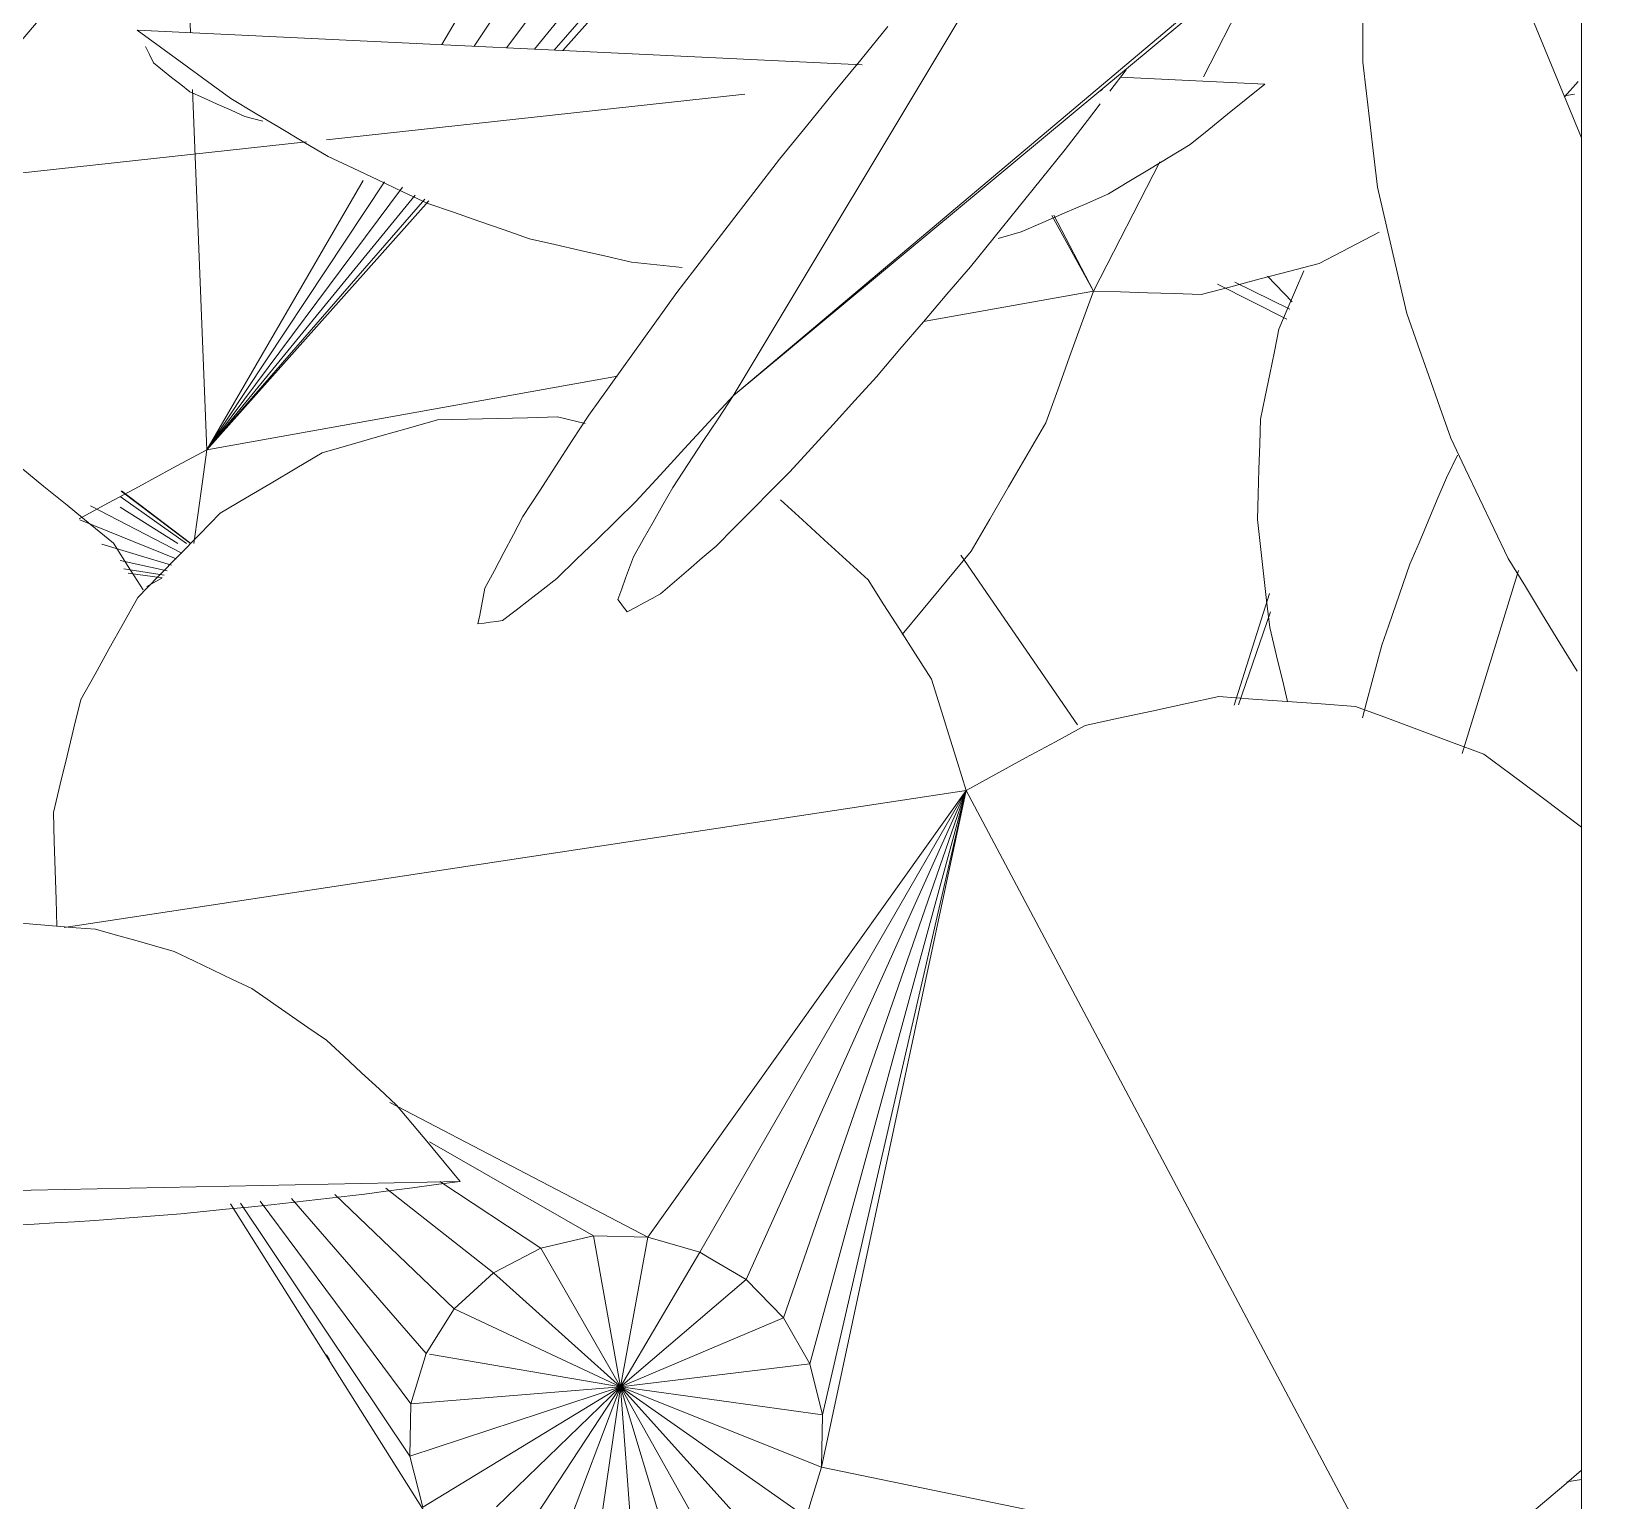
# Model space of a CAD drawing. Header units: metres. Extents: x -18.34 to -13.25, y -25.49 to -16.26.
# Drawn here: x -14.7527 to -14.6885, y -16.7276 to -16.6682 of the extents above; entities that cross this region are included whole.
import ezdxf

# ---------------------------------------------------------------- set-up
doc = ezdxf.new("R2010")
doc.units = ezdxf.units.M
for name, color, linetype, lineweight in [('Importações nas famílias', 7, 'Continuous', 5), ('Quadro estrutural', 7, 'Continuous', 5), ('Vegetação', 7, 'Continuous', 5)]:
    doc.layers.add(name, color=color, linetype=linetype, lineweight=lineweight)

# ---------------------------------------------------------------- blocks, each defined once
blk = doc.blocks.new('Planta_pergolado_12200 - plantas pergolado_skp_Component_17-V1580-Pavimento 02 - Executivo')
at = {"layer": 'Importações nas famílias', "color": 9}
blk.add_line((0.092835, 0.181789), (0.092863, 0.182348), dxfattribs=at)
blk = doc.blocks.new('Planta_pergolado_12200 - plantas pergolado_skp_Component_16-V1581-Pavimento 02 - Executivo')
blk.add_blockref('Planta_pergolado_12200 - plantas pergolado_skp_Component_17-V1580-Pavimento 02 - Executivo', (0, 0))
blk = doc.blocks.new('Planta_pergolado_12200 - plantas pergolado_skp_-V1590-Pavimento 02 - Executivo')
blk.add_blockref('Planta_pergolado_12200 - plantas pergolado_skp_Component_16-V1581-Pavimento 02 - Executivo', (0, 0))
blk = doc.blocks.new('Planta_pergolado_12200 - plantas pergolado_skp_-V1603-Pavimento 02 - Executivo')
at = {"rotation": 89.9999999999999}
blk.add_blockref('Planta_pergolado_12200 - plantas pergolado_skp_-V1590-Pavimento 02 - Executivo', (0.52797, 0.01573), dxfattribs=at)
blk = doc.blocks.new('Planta_pergolado_12200 - plantas pergolado_skp_Component_17-V1607-Pavimento 02 - Executivo')
at = {"layer": 'Importações nas famílias', "color": 9}
for p, q in [((0.081635, 0.22691), (0.080531, 0.229191)), ((0.079125, 0.224561), (0.079195, 0.227164)), ((0.079306, 0.227461), (0.079298, 0.224543)), ((0.079334, 0.227307), (0.079344, 0.224538)), ((0.078813, 0.224595), (0.078972, 0.226835)), ((0.078159, 0.22525), (0.078297, 0.22602)), ((0.078416, 0.224981), (0.078598, 0.226341)), ((0.093011, 0.203397), (0.090049, 0.20952)), ((0.093279, 0.202434), (0.08263, 0.203234)), ((0.082755, 0.20354), (0.093278, 0.202441)), ((0.079293, 0.180373), (0.093332, 0.202182)), ((0.078253, 0.197138), (0.076574, 0.180513)), ((0.078684, 0.197666), (0.076661, 0.180513)), ((0.07743, 0.196578), (0.076387, 0.180512)), ((0.062389, 0.195949), (0.061151, 0.195064)), ((0.076251, 0.195802), (0.076102, 0.18051)), ((0.059915, 0.193044), (0.063724, 0.195278)), ((0.074863, 0.194995), (0.075752, 0.180291)), ((0.066453, 0.194175), (0.058922, 0.191084)), ((0.059302, 0.191835), (0.0651, 0.194635)), ((0.058658, 0.190563), (0.068189, 0.193953)), ((0.067679, 0.193993), (0.05872, 0.190687)), ((0.060034, 0.183391), (0.057578, 0.184626)), ((0.076051, 0.175336), (0.067087, 0.179844)), ((0.075912, 0.177629), (0.076051, 0.175336)), ((0.076072, 0.17746), (0.076051, 0.175336)), ((0.076181, 0.177344), (0.076051, 0.175336)), ((0.076247, 0.177275), (0.076051, 0.175336)), ((0.076276, 0.177244), (0.076051, 0.175336)), ((0.076276, 0.177243), (0.076051, 0.175336)), ((0.076051, 0.175336), (0.076872, 0.176612)), ((0.079009, 0.172952), (0.07827, 0.173548))]:
    blk.add_line(p, q, dxfattribs=at)
at = {"layer": 'Importações nas famílias', "color": 9, "flags": 128}
for points in [[(0.087187, 0.234356), (0.08775, 0.234298), (0.088625, 0.234207), (0.0895, 0.234116)], [(0.0895, 0.234116), (0.090322, 0.233735), (0.091145, 0.233353), (0.091967, 0.232972), (0.092789, 0.232591)], [(0.092789, 0.232591), (0.093503, 0.231945), (0.094216, 0.231299), (0.09493, 0.230653), (0.095643, 0.230007)], [(0.095643, 0.230007), (0.096199, 0.22914), (0.096755, 0.228274), (0.097311, 0.227407), (0.097867, 0.226541)], [(0.097867, 0.226541), (0.098228, 0.225513), (0.098589, 0.224485), (0.098949, 0.223457), (0.09931, 0.222429)], [(0.09931, 0.222429), (0.099451, 0.221309), (0.099591, 0.220189), (0.099732, 0.21907), (0.099873, 0.21795)], [(0.099873, 0.21795), (0.099784, 0.216816), (0.099695, 0.215681), (0.099606, 0.214546), (0.099517, 0.213412)], [(0.099517, 0.213412), (0.099205, 0.212339), (0.098893, 0.211266), (0.098581, 0.210194), (0.098268, 0.209121)], [(0.098268, 0.209121), (0.097754, 0.208184), (0.097239, 0.207247)], [(0.097485, 0.194935), (0.097642, 0.194001), (0.097828, 0.192893), (0.098014, 0.191786), (0.0982, 0.190679)], [(0.0982, 0.190679), (0.098157, 0.189541), (0.098114, 0.188403), (0.098071, 0.187265), (0.098029, 0.186127)], [(0.098029, 0.186127), (0.09776, 0.185036), (0.097491, 0.183945), (0.097222, 0.182854), (0.096953, 0.181763)], [(0.096953, 0.181763), (0.096477, 0.180793), (0.096, 0.179823), (0.095524, 0.178854), (0.095048, 0.177884)], [(0.095048, 0.177884), (0.094396, 0.177101), (0.093744, 0.176319), (0.093093, 0.175536), (0.092441, 0.174753)], [(0.076051, 0.175336), (0.075711, 0.174106), (0.07537, 0.172876), (0.07503, 0.171646), (0.074689, 0.170416)], [(0.078269, 0.173548), (0.07753, 0.174144), (0.07679, 0.17474), (0.076051, 0.175336)], [(0.080684, 0.172303), (0.079846, 0.172627), (0.079009, 0.172952)], [(0.074689, 0.170416), (0.07409, 0.169359), (0.073492, 0.168301), (0.072893, 0.167244), (0.072294, 0.166186)], [(0.072294, 0.166186), (0.071488, 0.165391), (0.070683, 0.164596), (0.069877, 0.163802), (0.069071, 0.163007)], [(0.069071, 0.163007), (0.068127, 0.162543), (0.067183, 0.162079)]]:
    blk.add_lwpolyline(points, dxfattribs=at)
blk = doc.blocks.new('Planta_pergolado_12200 - plantas pergolado_skp_Component_16-V1608-Pavimento 02 - Executivo')
blk.add_blockref('Planta_pergolado_12200 - plantas pergolado_skp_Component_17-V1607-Pavimento 02 - Executivo', (0, 0))
blk = doc.blocks.new('Planta_pergolado_12200 - plantas pergolado_skp_Component_12-V1641-Pavimento 02 - Executivo')
at = {"layer": 'Importações nas famílias', "color": 9}
for p, q in [((0.140194, 0.155569), (0.122476, 0.142669)), ((0.135508, 0.155337), (0.136028, 0.155566)), ((0.115996, 0.144186), (0.115575, 0.143595)), ((0.116169, 0.138077), (0.112641, 0.135508))]:
    blk.add_line(p, q, dxfattribs=at)
at = {"layer": 'Importações nas famílias', "color": 9, "flags": 128}
for points in [[(0.136028, 0.155566), (0.136469, 0.155682), (0.136909, 0.155798), (0.137349, 0.155914), (0.137789, 0.15603)], [(0.137789, 0.15603), (0.138139, 0.15603), (0.138489, 0.156031), (0.138838, 0.156031), (0.139188, 0.156031)], [(0.139188, 0.156031), (0.13944, 0.155916), (0.139691, 0.1558)], [(0.136697, 0.155411), (0.135851, 0.155292), (0.135004, 0.155174), (0.134157, 0.155055), (0.13331, 0.154936)], [(0.140194, 0.155569), (0.13932, 0.15553), (0.138446, 0.15549), (0.137572, 0.155451), (0.136697, 0.155411)], [(0.13331, 0.154936), (0.1325, 0.15474), (0.131691, 0.154543), (0.130881, 0.154346), (0.130071, 0.154149)], [(0.130071, 0.154149), (0.129306, 0.153877), (0.128542, 0.153604), (0.127778, 0.153332), (0.127014, 0.153059)], [(0.127014, 0.153059), (0.126304, 0.152714), (0.125594, 0.152369), (0.124884, 0.152024), (0.124174, 0.151678)], [(0.124174, 0.151678), (0.123527, 0.151264), (0.122879, 0.15085)], [(0.115575, 0.143595), (0.11524, 0.142958), (0.114904, 0.142321), (0.114569, 0.141684), (0.114234, 0.141047)], [(0.114234, 0.141047), (0.113989, 0.140371), (0.113743, 0.139694), (0.113498, 0.139018), (0.113253, 0.138341)], [(0.113253, 0.138341), (0.1131, 0.137633), (0.112947, 0.136925), (0.112794, 0.136216), (0.112641, 0.135508)]]:
    blk.add_lwpolyline(points, dxfattribs=at)
blk = doc.blocks.new('Planta_pergolado_12200 - plantas pergolado_skp_Component_17-V1642-Pavimento 02 - Executivo')
at = {"layer": 'Importações nas famílias', "color": 9}
for p, q in [((0.130615, 0.164133), (0.122344, 0.154634)), ((0.130104, 0.15407), (0.130615, 0.164133)), ((0.130231, 0.154108), (0.130615, 0.164133)), ((0.130534, 0.154198), (0.130615, 0.164133)), ((0.130615, 0.164133), (0.137763, 0.155924)), ((0.132032, 0.154833), (0.130615, 0.164133)), ((0.131506, 0.154466), (0.130615, 0.164133)), ((0.130976, 0.154243), (0.130615, 0.164133)), ((0.138895, 0.154624), (0.142507, 0.150476)), ((0.133939, 0.142316), (0.132746, 0.150146)), ((0.13265, 0.142048), (0.131957, 0.149572)), ((0.13145, 0.141262), (0.131168, 0.148997)), ((0.129628, 0.138382), (0.130002, 0.148149)), ((0.130419, 0.140012), (0.130488, 0.148502)), ((0.116177, 0.147552), (0.112754, 0.143621)), ((0.129231, 0.136866), (0.129796, 0.147998)), ((0.112754, 0.143621), (0.113637, 0.139325)), ((0.115123, 0.142588), (0.112754, 0.143621)), ((0.112754, 0.143621), (0.115161, 0.142634)), ((0.114218, 0.136497), (0.115064, 0.132381)), ((0.105311, 0.129519), (0.105342, 0.130136))]:
    blk.add_line(p, q, dxfattribs=at)
at = {"layer": 'Importações nas famílias', "color": 9, "flags": 128}
for points in [[(0.130615, 0.164133), (0.131069, 0.165215), (0.131523, 0.166297), (0.131977, 0.167379), (0.13231, 0.168172)], [(0.129146, 0.166579), (0.129623, 0.165785), (0.130119, 0.164959), (0.130615, 0.164133)], [(0.110706, 0.152053), (0.110725, 0.153191), (0.110744, 0.15433), (0.11076, 0.155324)], [(0.111379, 0.147624), (0.111211, 0.148731), (0.111043, 0.149838), (0.110874, 0.150946), (0.110706, 0.152053)], [(0.112754, 0.143621), (0.11241, 0.144622), (0.112066, 0.145622), (0.111723, 0.146623), (0.111379, 0.147624)], [(0.110153, 0.14166), (0.110803, 0.14215), (0.111453, 0.14264), (0.112104, 0.143131), (0.112754, 0.143621)], [(0.107962, 0.138702), (0.108509, 0.139441), (0.109057, 0.140181), (0.109605, 0.14092), (0.110153, 0.14166)], [(0.107146, 0.136825), (0.107554, 0.137763), (0.107962, 0.138702)]]:
    blk.add_lwpolyline(points, dxfattribs=at)
blk = doc.blocks.new('Planta_pergolado_12200 - plantas pergolado_skp_Component_16-V1643-Pavimento 02 - Executivo')
for name in ['Planta_pergolado_12200 - plantas pergolado_skp_Component_17-V1642-Pavimento 02 - Executivo', 'Planta_pergolado_12200 - plantas pergolado_skp_Component_12-V1641-Pavimento 02 - Executivo']:
    blk.add_blockref(name, (0, 0))
blk = doc.blocks.new('Planta_pergolado_12200 - plantas pergolado_skp_Component_12-V1644-Pavimento 02 - Executivo')
at = {"layer": 'Importações nas famílias', "color": 9}
blk.add_line((0.104166, 0.130784), (0.111209, 0.126916), dxfattribs=at)
at = {"layer": 'Importações nas famílias', "color": 9, "flags": 128}
for points in [[(0.097936, 0.14207), (0.096995, 0.142407), (0.096055, 0.142744), (0.095115, 0.143081), (0.094175, 0.143418)], [(0.101555, 0.140324), (0.10065, 0.140761), (0.099745, 0.141197), (0.09884, 0.141634), (0.097936, 0.14207)], [(0.104948, 0.138219), (0.1041, 0.138746), (0.103251, 0.139272), (0.102403, 0.139798), (0.101555, 0.140324)], [(0.108035, 0.135806), (0.107263, 0.136409), (0.106491, 0.137013), (0.105719, 0.137616), (0.104948, 0.138219)], [(0.110743, 0.13314), (0.110066, 0.133807), (0.109389, 0.134473), (0.108712, 0.13514), (0.108035, 0.135806)], [(0.113009, 0.130285), (0.112442, 0.130999), (0.111876, 0.131713), (0.111309, 0.132427), (0.110743, 0.13314)], [(0.11353, 0.129408), (0.113452, 0.129541), (0.113009, 0.130285)]]:
    blk.add_lwpolyline(points, dxfattribs=at)
blk = doc.blocks.new('Planta_pergolado_12200 - plantas pergolado_skp_Component_17-V1645-Pavimento 02 - Executivo')
at = {"layer": 'Importações nas famílias', "color": 9}
for p, q in [((0.114786, 0.130871), (0.11925, 0.152901)), ((0.114979, 0.131085), (0.11925, 0.152901)), ((0.119205, 0.15267), (0.11925, 0.152901)), ((0.11925, 0.152901), (0.12208, 0.13239)), ((0.116168, 0.137791), (0.116148, 0.138607)), ((0.116356, 0.138712), (0.116372, 0.13879))]:
    blk.add_line(p, q, dxfattribs=at)
at = {"layer": 'Importações nas famílias', "color": 9, "flags": 128}
for points in [[(0.120418, 0.162558), (0.120548, 0.162694), (0.120677, 0.16283), (0.120806, 0.162967), (0.120936, 0.163103)], [(0.120936, 0.163103), (0.121064, 0.16286), (0.121192, 0.162617), (0.121319, 0.162374), (0.121447, 0.162131)], [(0.119938, 0.160543), (0.120058, 0.161047), (0.120178, 0.16155), (0.120298, 0.162054), (0.120418, 0.162558)], [(0.121447, 0.162131), (0.121563, 0.16153), (0.121678, 0.160928), (0.121793, 0.160327), (0.121909, 0.159725)], [(0.119537, 0.157229), (0.119638, 0.158058), (0.119738, 0.158886), (0.119838, 0.159714), (0.119938, 0.160543)], [(0.117208, 0.158935), (0.117319, 0.159201), (0.11743, 0.159466), (0.117541, 0.159732), (0.117652, 0.159998)], [(0.117652, 0.159998), (0.117766, 0.159968), (0.11788, 0.159938), (0.117994, 0.159909), (0.118108, 0.159879)], [(0.118108, 0.159879), (0.118218, 0.159555), (0.118327, 0.159232), (0.118437, 0.158909), (0.118546, 0.158585)], [(0.121909, 0.159725), (0.122002, 0.158817), (0.122095, 0.157908), (0.122188, 0.157), (0.122281, 0.156091)], [(0.116806, 0.156761), (0.116907, 0.157305), (0.117007, 0.157848), (0.117107, 0.158391), (0.117208, 0.158935)], [(0.118546, 0.158585), (0.118643, 0.15799), (0.118741, 0.157395), (0.118838, 0.1568), (0.118935, 0.156205)], [(0.11925, 0.152901), (0.119322, 0.153983), (0.119393, 0.155065), (0.119465, 0.156147), (0.119537, 0.157229)], [(0.116475, 0.153626), (0.116558, 0.15441), (0.116641, 0.155194), (0.116724, 0.155977), (0.116806, 0.156761)], [(0.118935, 0.156205), (0.119014, 0.155379), (0.119092, 0.154553), (0.119171, 0.153727), (0.11925, 0.152901)], [(0.122281, 0.156091), (0.122343, 0.154953), (0.122406, 0.153815), (0.122469, 0.152678), (0.122531, 0.15154)], [(0.116237, 0.149742), (0.116296, 0.150713), (0.116356, 0.151684), (0.116416, 0.152655), (0.116475, 0.153626)], [(0.122531, 0.15154), (0.122558, 0.150269), (0.122585, 0.148999), (0.122612, 0.147729), (0.122639, 0.146459)], [(0.116107, 0.145375), (0.116139, 0.146467), (0.116172, 0.147559), (0.116204, 0.14865), (0.116237, 0.149742)], [(0.122639, 0.146459), (0.122628, 0.145165), (0.122617, 0.143872), (0.122606, 0.142578), (0.122596, 0.141284)], [(0.116095, 0.140822), (0.116098, 0.14196), (0.116101, 0.143098), (0.116104, 0.144237), (0.116107, 0.145375)], [(0.116137, 0.139083), (0.116122, 0.139714), (0.116095, 0.140822)]]:
    blk.add_lwpolyline(points, dxfattribs=at)
blk = doc.blocks.new('Planta_pergolado_12200 - plantas pergolado_skp_Component_16-V1646-Pavimento 02 - Executivo')
for name in ['Planta_pergolado_12200 - plantas pergolado_skp_Component_17-V1645-Pavimento 02 - Executivo', 'Planta_pergolado_12200 - plantas pergolado_skp_Component_12-V1644-Pavimento 02 - Executivo']:
    blk.add_blockref(name, (0, 0))
blk = doc.blocks.new('Planta_pergolado_12200 - plantas pergolado_skp_-V1668-Pavimento 02 - Executivo')
for name in ['Planta_pergolado_12200 - plantas pergolado_skp_Component_16-V1643-Pavimento 02 - Executivo', 'Planta_pergolado_12200 - plantas pergolado_skp_Component_16-V1646-Pavimento 02 - Executivo']:
    blk.add_blockref(name, (0, 0))
blk = doc.blocks.new('Planta_pergolado_12200 - plantas pergolado_skp_-V1669-Pavimento 02 - Executivo')
at = {"layer": 'Importações nas famílias', "color": 9}
for p, q in [((0.083393, 0.154096), (0.083393, 0.169702)), ((0.083393, 0.137394), (0.083393, 0.153334))]:
    blk.add_line(p, q, dxfattribs=at)
blk.add_blockref('Planta_pergolado_12200 - plantas pergolado_skp_Component_16-V1608-Pavimento 02 - Executivo', (0, 0))
at = {"xscale": 1.254472261797389, "yscale": 1.254472261797389, "zscale": 1.254472261797389, "rotation": 44.99999999999149}
blk.add_blockref('Planta_pergolado_12200 - plantas pergolado_skp_-V1668-Pavimento 02 - Executivo', (0.101937, -0.102346), dxfattribs=at)
blk = doc.blocks.new('Planta_pergolado_12200 - plantas pergolado_skp_-V1872-Pavimento 02 - Executivo')
at = {"rotation": 89.9999999999999}
blk.add_blockref('Planta_pergolado_12200 - plantas pergolado_skp_-V1669-Pavimento 02 - Executivo', (0.52797, 0.01573), dxfattribs=at)
blk = doc.blocks.new('Planta_pergolado_12200 - plantas pergolado_skp_Component_17-V1885-Pavimento 02 - Executivo')
at = {"layer": 'Importações nas famílias', "color": 9}
for p, q in [((-0.205224, 0.043723), (-0.207348, 0.040918)), ((-0.205224, 0.043709), (-0.207342, 0.040894)), ((-0.205224, 0.043544), (-0.207123, 0.040855)), ((-0.204827, 0.043353), (-0.206748, 0.039656)), ((-0.205224, 0.043198), (-0.206688, 0.040855)), ((-0.204596, 0.043131), (-0.206181, 0.039233)), ((-0.204337, 0.042938), (-0.205191, 0.040122)), ((-0.204106, 0.042765), (-0.204528, 0.040855)), ((-0.203932, 0.042635), (-0.204198, 0.041014)), ((-0.204012, 0.041181), (-0.203829, 0.042559)), ((-0.249513, 0.038153), (-0.249976, 0.037352)), ((-0.2405, 0.007614), (-0.236053, 0.034684)), ((-0.212571, 0.034017), (-0.21619, 0.029234)), ((-0.212571, 0.033946), (-0.216135, 0.02921)), ((-0.212571, 0.033137), (-0.215533, 0.028941)), ((-0.210463, 0.032503), (-0.212865, 0.027878)), ((-0.211906, 0.032503), (-0.212571, 0.031439)), ((-0.212808, 0.03106), (-0.214437, 0.028451)), ((-0.211138, 0.02722), (-0.212571, 0.027765)), ((-0.233136, 0.0108), (-0.239993, 0.007531)), ((-0.239971, 0.007528), (-0.233142, 0.010622))]:
    blk.add_line(p, q, dxfattribs=at)
at = {"layer": 'Importações nas famílias', "color": 9, "flags": 128}
for points in [[(-0.2446, 0.042178), (-0.245519, 0.041688), (-0.246439, 0.041197)], [(-0.246439, 0.041197), (-0.247207, 0.040436), (-0.247976, 0.039675), (-0.248745, 0.038914), (-0.249513, 0.038153)], [(-0.252456, 0.031858), (-0.252747, 0.030841), (-0.253071, 0.02971)], [(-0.253071, 0.02971), (-0.253131, 0.028504), (-0.253191, 0.027298), (-0.253251, 0.026092), (-0.253311, 0.024886)], [(-0.253311, 0.024886), (-0.253104, 0.023687), (-0.252896, 0.022489), (-0.252688, 0.02129), (-0.25248, 0.020091)], [(-0.25248, 0.020091), (-0.252019, 0.018982), (-0.251558, 0.017873), (-0.251096, 0.016763), (-0.250635, 0.015654)], [(-0.250635, 0.015654), (-0.249951, 0.014709), (-0.249268, 0.013764), (-0.248584, 0.01282), (-0.2479, 0.011875)], [(-0.2479, 0.011875), (-0.247041, 0.011159), (-0.246182, 0.010444), (-0.245323, 0.009728), (-0.244463, 0.009013)], [(-0.244463, 0.009013), (-0.243487, 0.008575), (-0.242511, 0.008137), (-0.241956, 0.007889)], [(-0.242378, -0.002991), (-0.242356, -0.003163), (-0.242202, -0.004369), (-0.242047, -0.005576), (-0.241892, -0.006783)], [(-0.241892, -0.006783), (-0.24148, -0.007916), (-0.241067, -0.00905), (-0.240654, -0.010184), (-0.240242, -0.011317)], [(-0.240242, -0.011317), (-0.239599, -0.012301), (-0.238957, -0.013284)]]:
    blk.add_lwpolyline(points, dxfattribs=at)
blk = doc.blocks.new('Planta_pergolado_12200 - plantas pergolado_skp_Component_16-V1886-Pavimento 02 - Executivo')
blk.add_blockref('Planta_pergolado_12200 - plantas pergolado_skp_Component_17-V1885-Pavimento 02 - Executivo', (0, 0))
blk = doc.blocks.new('Planta_pergolado_12200 - plantas pergolado_skp_Component_12-V1891-Pavimento 02 - Executivo')
at = {"layer": 'Importações nas famílias', "color": 9}
blk.add_line((-0.239996, 0.04915), (-0.20778, 0.021677), dxfattribs=at)
at = {"layer": 'Importações nas famílias', "color": 9, "flags": 128}
for points in [[(-0.239625, 0.044875), (-0.239718, 0.045944), (-0.23981, 0.047012), (-0.239903, 0.048081), (-0.239996, 0.04915)], [(-0.239996, 0.04915), (-0.239639, 0.0486), (-0.239282, 0.048051), (-0.238925, 0.047501), (-0.238568, 0.046951)], [(-0.238568, 0.046951), (-0.238133, 0.046376), (-0.237697, 0.0458), (-0.237262, 0.045224), (-0.236827, 0.044648)], [(-0.238675, 0.04069), (-0.238912, 0.041736), (-0.23915, 0.042783), (-0.239387, 0.043829), (-0.239625, 0.044875)], [(-0.236827, 0.044648), (-0.236318, 0.044052), (-0.235808, 0.043457), (-0.235299, 0.042861), (-0.23479, 0.042265)], [(-0.23479, 0.042265), (-0.234213, 0.041656), (-0.233636, 0.041047), (-0.233059, 0.040439), (-0.232482, 0.03983)], [(-0.237167, 0.036695), (-0.237544, 0.037694), (-0.237921, 0.038693), (-0.238298, 0.039691), (-0.238675, 0.04069)], [(-0.232482, 0.03983), (-0.231843, 0.039214), (-0.231204, 0.038599), (-0.230565, 0.037984), (-0.229926, 0.037369)], [(-0.229926, 0.037369), (-0.229233, 0.036754), (-0.228539, 0.036139), (-0.227846, 0.035524), (-0.227153, 0.034909)], [(-0.235138, 0.032982), (-0.235645, 0.03391), (-0.236153, 0.034838), (-0.23666, 0.035767), (-0.237167, 0.036695)], [(-0.227153, 0.034909), (-0.226413, 0.034301), (-0.225672, 0.033694), (-0.224932, 0.033086), (-0.224192, 0.032478)], [(-0.232635, 0.029639), (-0.233261, 0.030474), (-0.233886, 0.03131), (-0.234512, 0.032146), (-0.235138, 0.032982)], [(-0.224192, 0.032478), (-0.223413, 0.031885), (-0.222634, 0.031291), (-0.221855, 0.030697), (-0.221076, 0.030104)], [(-0.229716, 0.026744), (-0.230446, 0.027467), (-0.231175, 0.028191), (-0.231905, 0.028915), (-0.232635, 0.029639)], [(-0.221076, 0.030104), (-0.220268, 0.029531), (-0.219459, 0.028958), (-0.21865, 0.028385), (-0.217841, 0.027812)], [(-0.217841, 0.027812), (-0.217011, 0.027265), (-0.216182, 0.026719), (-0.215352, 0.026173), (-0.214522, 0.025627)], [(-0.22645, 0.024365), (-0.227267, 0.024959), (-0.228083, 0.025554), (-0.2289, 0.026149), (-0.229716, 0.026744)], [(-0.214522, 0.025627), (-0.21368, 0.025114), (-0.212839, 0.024601), (-0.211997, 0.024088), (-0.211156, 0.023575)], [(-0.222914, 0.022558), (-0.223798, 0.023009), (-0.224682, 0.023461), (-0.225566, 0.023913), (-0.22645, 0.024365)], [(-0.211156, 0.023575), (-0.210312, 0.0231), (-0.209468, 0.022626), (-0.208624, 0.022152), (-0.20778, 0.021677)], [(-0.219191, 0.021365), (-0.220122, 0.021663), (-0.221053, 0.021961), (-0.221984, 0.02226), (-0.222914, 0.022558)], [(-0.215368, 0.020815), (-0.216323, 0.020952), (-0.217279, 0.02109), (-0.218235, 0.021228), (-0.219191, 0.021365)], [(-0.20778, 0.021677), (-0.208718, 0.021488), (-0.209657, 0.021299), (-0.210595, 0.021109), (-0.211534, 0.02092)], [(-0.211534, 0.02092), (-0.212492, 0.020893), (-0.213451, 0.020867), (-0.214409, 0.020841), (-0.215368, 0.020815)]]:
    blk.add_lwpolyline(points, dxfattribs=at)
blk = doc.blocks.new('Planta_pergolado_12200 - plantas pergolado_skp_Component_12-V1893-Pavimento 02 - Executivo')
at = {"layer": 'Importações nas famílias', "color": 9}
blk.add_line((-0.179393, 0.054621), (-0.178734, 0.022245), dxfattribs=at)
at = {"layer": 'Importações nas famílias', "color": 9, "flags": 128}
for points in [[(-0.182484, 0.052046), (-0.181711, 0.05269), (-0.180938, 0.053334), (-0.180166, 0.053977), (-0.179393, 0.054621)], [(-0.179393, 0.054621), (-0.179265, 0.053653), (-0.179137, 0.052685), (-0.179009, 0.051716), (-0.178881, 0.050748)], [(-0.185105, 0.049215), (-0.18445, 0.049922), (-0.183795, 0.05063), (-0.183139, 0.051338), (-0.182484, 0.052046)], [(-0.178881, 0.050748), (-0.178772, 0.049802), (-0.178662, 0.048857), (-0.178553, 0.047911), (-0.178443, 0.046965)], [(-0.187196, 0.046192), (-0.186673, 0.046948), (-0.18615, 0.047703), (-0.185628, 0.048459), (-0.185105, 0.049215)], [(-0.178443, 0.046965), (-0.178353, 0.046052), (-0.178263, 0.045139), (-0.178174, 0.044226), (-0.178084, 0.043313)], [(-0.188706, 0.04305), (-0.188328, 0.043836), (-0.187951, 0.044621), (-0.187573, 0.045407), (-0.187196, 0.046192)], [(-0.1896, 0.039862), (-0.189377, 0.040659), (-0.189153, 0.041456), (-0.188929, 0.042253), (-0.188706, 0.04305)], [(-0.178084, 0.043313), (-0.178015, 0.042444), (-0.177945, 0.041574), (-0.177876, 0.040704), (-0.177807, 0.039834)], [(-0.189858, 0.036703), (-0.189794, 0.037493), (-0.189729, 0.038283), (-0.189665, 0.039073), (-0.1896, 0.039862)], [(-0.177807, 0.039834), (-0.177759, 0.039017), (-0.177712, 0.0382), (-0.177664, 0.037382), (-0.177616, 0.036565)], [(-0.189474, 0.033647), (-0.18957, 0.034411), (-0.189666, 0.035175), (-0.189762, 0.035939), (-0.189858, 0.036703)], [(-0.177616, 0.036565), (-0.17759, 0.03581), (-0.177565, 0.035054), (-0.177539, 0.034299), (-0.177513, 0.033543)], [(-0.188456, 0.030766), (-0.18871, 0.031486), (-0.188965, 0.032207), (-0.189219, 0.032927), (-0.189474, 0.033647)], [(-0.177513, 0.033543), (-0.177509, 0.032858), (-0.177506, 0.032173), (-0.177502, 0.031488), (-0.177499, 0.030802)], [(-0.186828, 0.028127), (-0.187235, 0.028787), (-0.187642, 0.029446), (-0.188049, 0.030106), (-0.188456, 0.030766)], [(-0.177499, 0.030802), (-0.177518, 0.030195), (-0.177536, 0.029587), (-0.177555, 0.02898), (-0.177574, 0.028372)], [(-0.177574, 0.028372), (-0.177615, 0.027849), (-0.177655, 0.027326), (-0.177696, 0.026803), (-0.177737, 0.02628)], [(-0.184628, 0.025792), (-0.185178, 0.026376), (-0.185728, 0.026959), (-0.186278, 0.027543), (-0.186828, 0.028127)], [(-0.181909, 0.023816), (-0.182589, 0.02431), (-0.183269, 0.024804), (-0.183949, 0.025298), (-0.184628, 0.025792)], [(-0.177737, 0.02628), (-0.177799, 0.025848), (-0.177862, 0.025415), (-0.177924, 0.024982), (-0.177987, 0.02455)], [(-0.177987, 0.02455), (-0.17807, 0.024212), (-0.178154, 0.023875), (-0.178237, 0.023537), (-0.17832, 0.0232)], [(-0.178734, 0.022245), (-0.179528, 0.022638), (-0.180321, 0.023031), (-0.181115, 0.023423), (-0.181909, 0.023816)], [(-0.17832, 0.0232), (-0.178424, 0.022961), (-0.178527, 0.022723), (-0.17863, 0.022484), (-0.178734, 0.022245)]]:
    blk.add_lwpolyline(points, dxfattribs=at)
blk = doc.blocks.new('Planta_pergolado_12200 - plantas pergolado_skp_Component_16-V1897-Pavimento 02 - Executivo')
for name in ['Planta_pergolado_12200 - plantas pergolado_skp_Component_12-V1893-Pavimento 02 - Executivo', 'Planta_pergolado_12200 - plantas pergolado_skp_Component_12-V1891-Pavimento 02 - Executivo']:
    blk.add_blockref(name, (0, 0))
blk = doc.blocks.new('Planta_pergolado_12200 - plantas pergolado_skp_Component_12-V1911-Pavimento 02 - Executivo')
at = {"layer": 'Importações nas famílias', "color": 9}
blk.add_line((-0.20348, 0.041941), (-0.203809, 0.042544), dxfattribs=at)
blk = doc.blocks.new('Planta_pergolado_12200 - plantas pergolado_skp_Component_16-V1914-Pavimento 02 - Executivo')
blk.add_blockref('Planta_pergolado_12200 - plantas pergolado_skp_Component_12-V1911-Pavimento 02 - Executivo', (0, 0))
blk = doc.blocks.new('Planta_pergolado_12200 - plantas pergolado_skp_-V1942-Pavimento 02 - Executivo')
for name in ['Planta_pergolado_12200 - plantas pergolado_skp_Component_16-V1886-Pavimento 02 - Executivo', 'Planta_pergolado_12200 - plantas pergolado_skp_Component_16-V1897-Pavimento 02 - Executivo', 'Planta_pergolado_12200 - plantas pergolado_skp_Component_16-V1914-Pavimento 02 - Executivo']:
    blk.add_blockref(name, (0, 0))
blk = doc.blocks.new('Planta_pergolado_12200 - plantas pergolado_skp_Component_17-V1945-Pavimento 02 - Executivo')
at = {"layer": 'Importações nas famílias', "color": 9}
for p, q in [((-0.163096, 0.092173), (-0.19522, 0.075094)), ((-0.167828, 0.069243), (-0.163096, 0.092173)), ((-0.17201, 0.068767), (-0.19522, 0.075094)), ((-0.19522, 0.075094), (-0.173875, 0.067711)), ((-0.19522, 0.075094), (-0.175416, 0.066194)), ((-0.169948, 0.06929), (-0.19522, 0.075094)), ((-0.19522, 0.075094), (-0.167828, 0.069243)), ((-0.189673, 0.038595), (-0.19522, 0.075094)), ((-0.177131, 0.062211), (-0.19522, 0.075094)), ((-0.176526, 0.064317), (-0.19522, 0.075094)), ((-0.173875, 0.067711), (-0.17201, 0.068767)), ((-0.17201, 0.068767), (-0.169948, 0.06929)), ((-0.171074, 0.061107), (-0.17201, 0.068767)), ((-0.171074, 0.061107), (-0.169948, 0.06929)), ((-0.171074, 0.061107), (-0.167828, 0.069243)), ((-0.169948, 0.06929), (-0.167828, 0.069243)), ((-0.165795, 0.068629), (-0.167828, 0.069243)), ((-0.171074, 0.061107), (-0.165795, 0.068629)), ((-0.175416, 0.066194), (-0.173875, 0.067711)), ((-0.171074, 0.061107), (-0.173875, 0.067711)), ((-0.171074, 0.061107), (-0.163988, 0.067492)), ((-0.176303, 0.064695), (-0.175416, 0.066194)), ((-0.171074, 0.061107), (-0.175416, 0.066194)), ((-0.171074, 0.061107), (-0.16253, 0.065907)), ((-0.176526, 0.064317), (-0.177131, 0.062211)), ((-0.176303, 0.064695), (-0.176526, 0.064317)), ((-0.176526, 0.064317), (-0.171074, 0.061107)), ((-0.171074, 0.061107), (-0.161521, 0.063984)), ((-0.177131, 0.062211), (-0.182588, 0.051772)), ((-0.177131, 0.062211), (-0.177189, 0.060017)), ((-0.171074, 0.061107), (-0.177131, 0.062211)), ((-0.171074, 0.061107), (-0.161028, 0.061853)), ((-0.171074, 0.061107), (-0.177189, 0.060017)), ((-0.171074, 0.061107), (-0.176697, 0.057886)), ((-0.175687, 0.055963), (-0.171074, 0.061107)), ((-0.171074, 0.061107), (-0.174229, 0.054379)), ((-0.172398, 0.053383), (-0.171074, 0.061107)), ((-0.171074, 0.061107), (-0.16827, 0.052581)), ((-0.166207, 0.053103), (-0.171074, 0.061107)), ((-0.171074, 0.061107), (-0.161086, 0.05966)), ((-0.171074, 0.061107), (-0.161691, 0.057553)), ((-0.171074, 0.061107), (-0.162802, 0.055677)), ((-0.171074, 0.061107), (-0.166219, 0.056097)), ((-0.17039, 0.052628), (-0.171074, 0.061107)), ((-0.18099, 0.053383), (-0.177189, 0.060017)), ((-0.177189, 0.060017), (-0.176697, 0.057886)), ((-0.21008, 0.059672), (-0.210339, 0.05856)), ((-0.179396, 0.053799), (-0.176697, 0.057886)), ((-0.176697, 0.057886), (-0.175687, 0.055963)), ((-0.179119, 0.051616), (-0.175687, 0.055963)), ((-0.175687, 0.055963), (-0.174813, 0.055013)), ((-0.174813, 0.055013), (-0.174229, 0.054379)), ((-0.178857, 0.049548), (-0.174229, 0.054379)), ((-0.174229, 0.054379), (-0.172422, 0.053241)), ((-0.178701, 0.047791), (-0.172422, 0.053241)), ((-0.178481, 0.045326), (-0.16583, 0.053293)), ((-0.172422, 0.053241), (-0.17039, 0.052628)), ((-0.16827, 0.052581), (-0.166207, 0.053103)), ((-0.178588, 0.046525), (-0.17039, 0.052628)), ((-0.178517, 0.045732), (-0.16827, 0.052581)), ((-0.17039, 0.052628), (-0.16827, 0.052581)), ((-0.172374, 0.049207), (-0.172166, 0.049338))]:
    blk.add_line(p, q, dxfattribs=at)
at = {"layer": 'Importações nas famílias', "color": 9, "flags": 128}
for points in [[(-0.193736, 0.1), (-0.194227, 0.099343), (-0.19505, 0.098243), (-0.195873, 0.097143), (-0.196695, 0.096043)], [(-0.165318, 0.097208), (-0.166203, 0.098245), (-0.167087, 0.099282), (-0.1677, 0.1)], [(-0.196695, 0.096043), (-0.197177, 0.094745), (-0.197658, 0.093448), (-0.19814, 0.092151), (-0.198621, 0.090853)], [(-0.198621, 0.090853), (-0.19872, 0.08947), (-0.198819, 0.088086), (-0.198919, 0.086702), (-0.199018, 0.085319)], [(-0.199018, 0.085319), (-0.198726, 0.083967), (-0.198434, 0.082615), (-0.198143, 0.081263), (-0.197851, 0.079911)], [(-0.197851, 0.079911), (-0.197193, 0.078707), (-0.196536, 0.077503), (-0.195878, 0.076298), (-0.19522, 0.075094)], [(-0.19522, 0.075094), (-0.196348, 0.074743), (-0.197476, 0.074392), (-0.198603, 0.074041), (-0.199731, 0.07369)], [(-0.199731, 0.07369), (-0.200734, 0.073049), (-0.201738, 0.072409), (-0.202741, 0.071769), (-0.203744, 0.071128)], [(-0.203744, 0.071128), (-0.204555, 0.070242), (-0.205365, 0.069356), (-0.206175, 0.068469), (-0.206986, 0.067583)], [(-0.210339, 0.05856), (-0.210309, 0.057344), (-0.21028, 0.056129), (-0.210251, 0.054913), (-0.210221, 0.053697)], [(-0.210221, 0.053697), (-0.209889, 0.052532), (-0.209556, 0.051368), (-0.209224, 0.050203), (-0.208891, 0.049039)], [(-0.208891, 0.049039), (-0.208278, 0.048004), (-0.207665, 0.04697), (-0.207052, 0.045936), (-0.206439, 0.044902)], [(-0.206439, 0.044902), (-0.205587, 0.044069), (-0.204735, 0.043236), (-0.203884, 0.042403), (-0.203032, 0.04157)], [(-0.203032, 0.04157), (-0.201999, 0.040994), (-0.200967, 0.040419), (-0.199934, 0.039844), (-0.198902, 0.039268)], [(-0.198902, 0.039268), (-0.197759, 0.03899), (-0.196616, 0.038712), (-0.195473, 0.038433), (-0.19433, 0.038155)], [(-0.19433, 0.038155), (-0.193155, 0.038193), (-0.191979, 0.03823), (-0.190804, 0.038268), (-0.189729, 0.038302)]]:
    blk.add_lwpolyline(points, dxfattribs=at)
blk = doc.blocks.new('Planta_pergolado_12200 - plantas pergolado_skp_Component_16-V1946-Pavimento 02 - Executivo')
blk.add_blockref('Planta_pergolado_12200 - plantas pergolado_skp_Component_17-V1945-Pavimento 02 - Executivo', (0, 0))
blk = doc.blocks.new('Planta_pergolado_12200 - plantas pergolado_skp_Component_12-V1991-Pavimento 02 - Executivo')
at = {"layer": 'Importações nas famílias', "color": 9}
for p, q in [((-0.223345, 0.099315), (-0.223413, 0.099717)), ((-0.204119, 0.097457), (-0.196719, 0.095175)), ((-0.208796, 0.094981), (-0.207876, 0.094534))]:
    blk.add_line(p, q, dxfattribs=at)
at = {"layer": 'Importações nas famílias', "color": 9, "flags": 128}
for points in [[(-0.207876, 0.094534), (-0.207001, 0.094165), (-0.206126, 0.093797), (-0.205251, 0.093428), (-0.204377, 0.093059)], [(-0.204377, 0.093059), (-0.203557, 0.092773), (-0.202737, 0.092487), (-0.201917, 0.092201), (-0.201096, 0.091915)], [(-0.201096, 0.091915), (-0.20034, 0.091715), (-0.199584, 0.091515), (-0.198828, 0.091315), (-0.198159, 0.091138)], [(-0.213898, 0.087758), (-0.214686, 0.088095), (-0.215474, 0.088433), (-0.216262, 0.08877)], [(-0.198819, 0.088108), (-0.199518, 0.087939), (-0.200665, 0.087661), (-0.201813, 0.087383)], [(-0.21025, 0.087011), (-0.211162, 0.087197), (-0.212074, 0.087384), (-0.212986, 0.087571), (-0.213898, 0.087758)], [(-0.201813, 0.087383), (-0.202907, 0.087259), (-0.204001, 0.087134), (-0.205095, 0.08701), (-0.206189, 0.086885)], [(-0.206189, 0.086885), (-0.207205, 0.086917), (-0.20822, 0.086948), (-0.209235, 0.086979), (-0.21025, 0.087011)]]:
    blk.add_lwpolyline(points, dxfattribs=at)
blk = doc.blocks.new('Planta_pergolado_12200 - plantas pergolado_skp_Component_17-V1992-Pavimento 02 - Executivo')
at = {"layer": 'Importações nas famílias', "color": 9}
for p, q in [((-0.214995, 0.088285), (-0.216044, 0.087295)), ((-0.214708, 0.088197), (-0.215801, 0.085966)), ((-0.214302, 0.088071), (-0.215717, 0.085272)), ((-0.198668, 0.085938), (-0.203191, 0.087379)), ((-0.202457, 0.087411), (-0.198681, 0.086113)), ((-0.204739, 0.074876), (-0.197878, 0.079601))]:
    blk.add_line(p, q, dxfattribs=at)
blk = doc.blocks.new('Planta_pergolado_12200 - plantas pergolado_skp_Component_16-V1993-Pavimento 02 - Executivo')
for name in ['Planta_pergolado_12200 - plantas pergolado_skp_Component_12-V1991-Pavimento 02 - Executivo', 'Planta_pergolado_12200 - plantas pergolado_skp_Component_17-V1992-Pavimento 02 - Executivo']:
    blk.add_blockref(name, (0, 0))
blk = doc.blocks.new('Planta_pergolado_12200 - plantas pergolado_skp_-V1998-Pavimento 02 - Executivo')
blk.add_blockref('Planta_pergolado_12200 - plantas pergolado_skp_Component_16-V1993-Pavimento 02 - Executivo', (0, 0))
blk = doc.blocks.new('Planta_pergolado_12200 - plantas pergolado_skp_-V1999-Pavimento 02 - Executivo')
for name in ['Planta_pergolado_12200 - plantas pergolado_skp_-V1998-Pavimento 02 - Executivo', 'Planta_pergolado_12200 - plantas pergolado_skp_Component_16-V1946-Pavimento 02 - Executivo']:
    blk.add_blockref(name, (0, 0))
blk = doc.blocks.new('Planta_pergolado_12200 - plantas pergolado_skp_-V2183-Pavimento 02 - Executivo')
for name in ['Planta_pergolado_12200 - plantas pergolado_skp_-V1999-Pavimento 02 - Executivo', 'Planta_pergolado_12200 - plantas pergolado_skp_-V1942-Pavimento 02 - Executivo']:
    blk.add_blockref(name, (0, 0))
blk = doc.blocks.new('Planta_pergolado_12200 - Planta_pergolado_12200-V2477-Pavimento 02 - Executivo')
at = {"xscale": 1.068436298615139, "yscale": 1.068436298615139, "zscale": -1.068436298615139, "rotation": 96.20000000000395}
blk.add_blockref('Planta_pergolado_12200 - plantas pergolado_skp_-V1872-Pavimento 02 - Executivo', (-0.073046, -0.337289), dxfattribs=at)
at = {"extrusion": (0, 0, -1), "xscale": 1.068436298615139, "yscale": 1.068436298615139, "zscale": -1.068436298615139, "rotation": 263.7999999999961}
blk.add_blockref('Planta_pergolado_12200 - plantas pergolado_skp_-V1603-Pavimento 02 - Executivo', (0.091864, 0.479646), dxfattribs=at)
blk.add_blockref('Planta_pergolado_12200 - plantas pergolado_skp_-V2183-Pavimento 02 - Executivo', (0, 0))
blk = doc.blocks.new('Tram - Tram-V4296-Pavimento 02 - Executivo')
at = {"layer": 'Quadro estrutural'}
blk.add_line((0.572434, -0.05), (0.192857, -0.05), dxfattribs=at)

msp = doc.modelspace()

# ---------------------------------------------------------------- block references
at = {"layer": 'Quadro estrutural', "rotation": 270}
msp.add_blockref('Tram - Tram-V4296-Pavimento 02 - Executivo', (-14.64, -16.261243), dxfattribs=at)
at = {"layer": 'Vegetação', "color": 9, "rotation": 270.0000000000001}
msp.add_blockref('Planta_pergolado_12200 - Planta_pergolado_12200-V2477-Pavimento 02 - Executivo', (-14.79, -16.894101), dxfattribs=at)

doc.saveas('drawing.dxf')
